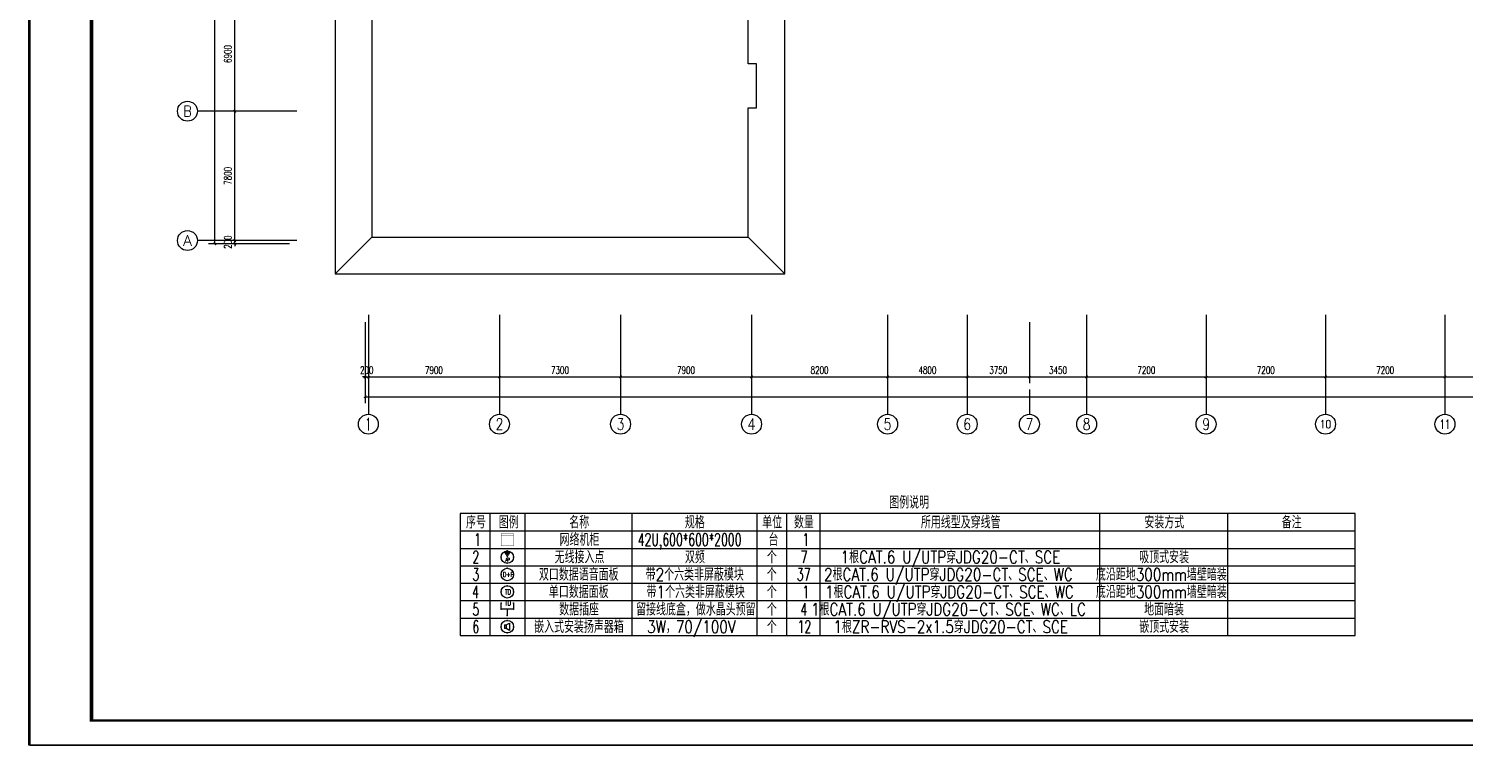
# Model space of a CAD drawing. Extents: x 1398449 to 2142961, y 256969 to 1032940.
# Drawn here: x 1498714 to 1585257, y 256969 to 300194 of the extents above; entities that cross this region are included whole.
import ezdxf
from ezdxf.enums import TextEntityAlignment as Align

# ---------------------------------------------------------------- set-up
doc = ezdxf.new("R2010")
doc.units = 0
doc.header["$LTSCALE"] = 1500
doc.header["$PDSIZE"] = 50
for name, color, linetype in [('1-建筑底图', 8, 'Continuous'), ('AXIS_TEXT', 7, 'Continuous'), ('BTTK', 7, 'Continuous'), ('PUB_TITLE', 4, 'Continuous'), ('TEL_TAB', 7, 'Continuous'), ('党校-主楼（一期）参照$0$PUB_TITLE', 7, 'Continuous')]:
    doc.layers.add(name, color=color, linetype=linetype)
doc.layers.add('yichutu', color=7, linetype='Continuous', true_color=0xffffff, plot=False)
doc.styles.add('_TCH_AXIS', font='COMPLEX', dxfattribs={"bigfont": 'GBCBIG'})
doc.styles.add('_TCH_DIM_T3', font='SIMPLEX', dxfattribs={"width": 0.705882, "bigfont": 'GBCBIG'})
doc.styles.add('_TEL_DIM', font='SIMPLEX', dxfattribs={"width": 0.8, "height": 3.5, "bigfont": 'HZTXT'})
doc.styles.add('COMPLEX', font='COMPLEX')
doc.styles.add('HZ(TK)', font='geniso.shx', dxfattribs={"width": 0.9, "bigfont": 'hztxt.shx'})
doc.styles.get("Standard").update_dxf_attribs({"font": 'gbeitc.shx', "bigfont": 'gbcbig.shx'})
doc.linetypes.add('JIEDI', pattern='A,1.25,-0.25,0.25,-0.25,0.625,["/",Standard,S=0.6,R=0,X=0,Y=-0.3],0.625,-0.25,0.25,-0.25', length=4)
doc.dimstyles.new('_TCH_ARCH&&150', dxfattribs={"dimtxt": 446.25, "dimasz": 150, "dimexe": 375, "dimexo": 450, "dimgap": 189.375, "dimtad": 1, "dimdec": 0, "dimzin": 0, "dimdsep": 46, "dimtxsty": '_TCH_DIM_T3', "dimblk": 'ARCHTICK', "dimcen": 0.09, "dimclrt": 7, "dimazin": 2, "dimtfac": 1, "dimtdec": 0, "dimtix": 1, "dimtmove": 2, "dimatfit": 3, "dimfxl": 1, "dimtolj": 1, "dimtzin": 0, "dimarcsym": 0})

# ---------------------------------------------------------------- blocks, each defined once
blk = doc.blocks.new('_AXISO')
blk.add_circle((0, 0), 0.5)
at = {"layer": 'AXIS_TEXT', "style": 'COMPLEX', "width": 1.041667}
blk.add_attdef('A', text='', height=0.56, dxfattribs=at).set_placement((-0.25, -0.28), (0.25, -0.28), align=Align.FIT)
blk = doc.blocks.new('_ArchTick')
at = {"color": 0, "linetype": 'ByBlock', "const_width": 0.4}
blk.add_lwpolyline([(-0.5, -0.5), (0.5, 0.5)], dxfattribs=at)
blk = doc.blocks.new('*D491')
at = {"layer": '1-建筑底图', "color": 0, "lineweight": -2, "transparency": 16777216}
for p, q in [((-100, -4828), (-100, -8503)), ((100, -4828), (100, -8503)), ((-100, -8128), (-250, -8128)), ((-100, -8128), (100, -8128)), ((100, -8128), (250, -8128))]:
    blk.add_line(p, q, dxfattribs=at)
at = {"layer": 'Defpoints', "color": 0}
for p in [(-100, -4378), (100, -4378), (100, -8128)]:
    blk.add_point(p, dxfattribs=at)
at = {"layer": '1-建筑底图', "color": 0, "lineweight": -2, "transparency": 16777216, "xscale": 150, "yscale": 150, "zscale": 150}
blk.add_blockref('_ArchTick', (-100, -8128), dxfattribs=at)
at = {"layer": '1-建筑底图', "color": 0, "lineweight": -2, "transparency": 16777216, "xscale": 150, "yscale": 150, "zscale": 150, "rotation": 180}
blk.add_blockref('_ArchTick', (100, -8128), dxfattribs=at)
at = {"layer": '1-建筑底图', "color": 7, "transparency": 16777216, "insert": (0, -7716), "char_height": 446.2, "attachment_point": 5, "style": '_TCH_DIM_T3'}
blk.add_mtext('\\A1;200', dxfattribs=at)
blk = doc.blocks.new('*D492')
at = {"layer": '1-建筑底图', "color": 0, "lineweight": -2, "transparency": 16777216}
for p, q in [((100, -4828), (100, -8503)), ((8000, -4828), (8000, -8503)), ((100, -8128), (8000, -8128))]:
    blk.add_line(p, q, dxfattribs=at)
at = {"layer": 'Defpoints', "color": 0}
for p in [(100, -4378), (8000, -4378), (8000, -8128)]:
    blk.add_point(p, dxfattribs=at)
at = {"layer": '1-建筑底图', "color": 0, "lineweight": -2, "transparency": 16777216, "xscale": 150, "yscale": 150, "zscale": 150, "rotation": 180}
blk.add_blockref('_ArchTick', (100, -8128), dxfattribs=at)
at = {"layer": '1-建筑底图', "color": 0, "lineweight": -2, "transparency": 16777216, "xscale": 150, "yscale": 150, "zscale": 150}
blk.add_blockref('_ArchTick', (8000, -8128), dxfattribs=at)
at = {"layer": '1-建筑底图', "color": 7, "transparency": 16777216, "insert": (4050, -7716), "char_height": 446.2, "attachment_point": 5, "style": '_TCH_DIM_T3'}
blk.add_mtext('\\A1;7900', dxfattribs=at)
blk = doc.blocks.new('*D493')
at = {"layer": '1-建筑底图', "color": 0, "lineweight": -2, "transparency": 16777216}
for p, q in [((8000, -4828), (8000, -8503)), ((15300, -4828), (15300, -8503)), ((8000, -8128), (15300, -8128))]:
    blk.add_line(p, q, dxfattribs=at)
at = {"layer": 'Defpoints', "color": 0}
for p in [(8000, -4378), (15300, -4378), (15300, -8128)]:
    blk.add_point(p, dxfattribs=at)
at = {"layer": '1-建筑底图', "color": 0, "lineweight": -2, "transparency": 16777216, "xscale": 150, "yscale": 150, "zscale": 150, "rotation": 180}
blk.add_blockref('_ArchTick', (8000, -8128), dxfattribs=at)
at = {"layer": '1-建筑底图', "color": 0, "lineweight": -2, "transparency": 16777216, "xscale": 150, "yscale": 150, "zscale": 150}
blk.add_blockref('_ArchTick', (15300, -8128), dxfattribs=at)
at = {"layer": '1-建筑底图', "color": 7, "transparency": 16777216, "insert": (11650, -7716), "char_height": 446.2, "attachment_point": 5, "style": '_TCH_DIM_T3'}
blk.add_mtext('\\A1;7300', dxfattribs=at)
blk = doc.blocks.new('*D494')
at = {"layer": '1-建筑底图', "color": 0, "lineweight": -2, "transparency": 16777216}
for p, q in [((15300, -4828), (15300, -8503)), ((23200, -4828), (23200, -8503)), ((15300, -8128), (23200, -8128))]:
    blk.add_line(p, q, dxfattribs=at)
at = {"layer": 'Defpoints', "color": 0}
for p in [(15300, -4378), (23200, -4378), (23200, -8128)]:
    blk.add_point(p, dxfattribs=at)
at = {"layer": '1-建筑底图', "color": 0, "lineweight": -2, "transparency": 16777216, "xscale": 150, "yscale": 150, "zscale": 150, "rotation": 180}
blk.add_blockref('_ArchTick', (15300, -8128), dxfattribs=at)
at = {"layer": '1-建筑底图', "color": 0, "lineweight": -2, "transparency": 16777216, "xscale": 150, "yscale": 150, "zscale": 150}
blk.add_blockref('_ArchTick', (23200, -8128), dxfattribs=at)
at = {"layer": '1-建筑底图', "color": 7, "transparency": 16777216, "insert": (19250, -7716), "char_height": 446.2, "attachment_point": 5, "style": '_TCH_DIM_T3'}
blk.add_mtext('\\A1;7900', dxfattribs=at)
blk = doc.blocks.new('*D495')
at = {"layer": '1-建筑底图', "color": 0, "lineweight": -2, "transparency": 16777216}
for p, q in [((23200, -4828), (23200, -8503)), ((31400, -4828), (31400, -8503)), ((23200, -8128), (31400, -8128))]:
    blk.add_line(p, q, dxfattribs=at)
at = {"layer": 'Defpoints', "color": 0}
for p in [(23200, -4378), (31400, -4378), (31400, -8128)]:
    blk.add_point(p, dxfattribs=at)
at = {"layer": '1-建筑底图', "color": 0, "lineweight": -2, "transparency": 16777216, "xscale": 150, "yscale": 150, "zscale": 150, "rotation": 180}
blk.add_blockref('_ArchTick', (23200, -8128), dxfattribs=at)
at = {"layer": '1-建筑底图', "color": 0, "lineweight": -2, "transparency": 16777216, "xscale": 150, "yscale": 150, "zscale": 150}
blk.add_blockref('_ArchTick', (31400, -8128), dxfattribs=at)
at = {"layer": '1-建筑底图', "color": 7, "transparency": 16777216, "insert": (27300, -7716), "char_height": 446.2, "attachment_point": 5, "style": '_TCH_DIM_T3'}
blk.add_mtext('\\A1;8200', dxfattribs=at)
blk = doc.blocks.new('*D496')
at = {"layer": '1-建筑底图', "color": 0, "lineweight": -2, "transparency": 16777216}
for p, q in [((31400, -4828), (31400, -8503)), ((36200, -4828), (36200, -8503)), ((31400, -8128), (36200, -8128))]:
    blk.add_line(p, q, dxfattribs=at)
at = {"layer": 'Defpoints', "color": 0}
for p in [(31400, -4378), (36200, -4378), (36200, -8128)]:
    blk.add_point(p, dxfattribs=at)
at = {"layer": '1-建筑底图', "color": 0, "lineweight": -2, "transparency": 16777216, "xscale": 150, "yscale": 150, "zscale": 150, "rotation": 180}
blk.add_blockref('_ArchTick', (31400, -8128), dxfattribs=at)
at = {"layer": '1-建筑底图', "color": 0, "lineweight": -2, "transparency": 16777216, "xscale": 150, "yscale": 150, "zscale": 150}
blk.add_blockref('_ArchTick', (36200, -8128), dxfattribs=at)
at = {"layer": '1-建筑底图', "color": 7, "transparency": 16777216, "insert": (33800, -7716), "char_height": 446.2, "attachment_point": 5, "style": '_TCH_DIM_T3'}
blk.add_mtext('\\A1;4800', dxfattribs=at)
blk = doc.blocks.new('*D497')
at = {"layer": '1-建筑底图', "color": 0, "lineweight": -2, "transparency": 16777216}
for p, q in [((36200, -4828), (36200, -8503)), ((39950, -4828), (39950, -8503)), ((36200, -8128), (39950, -8128))]:
    blk.add_line(p, q, dxfattribs=at)
at = {"layer": 'Defpoints', "color": 0}
for p in [(36200, -4378), (39950, -4378), (39950, -8128)]:
    blk.add_point(p, dxfattribs=at)
at = {"layer": '1-建筑底图', "color": 0, "lineweight": -2, "transparency": 16777216, "xscale": 150, "yscale": 150, "zscale": 150, "rotation": 180}
blk.add_blockref('_ArchTick', (36200, -8128), dxfattribs=at)
at = {"layer": '1-建筑底图', "color": 0, "lineweight": -2, "transparency": 16777216, "xscale": 150, "yscale": 150, "zscale": 150}
blk.add_blockref('_ArchTick', (39950, -8128), dxfattribs=at)
at = {"layer": '1-建筑底图', "color": 7, "transparency": 16777216, "insert": (38075, -7716), "char_height": 446.2, "attachment_point": 5, "style": '_TCH_DIM_T3'}
blk.add_mtext('\\A1;3750', dxfattribs=at)
blk = doc.blocks.new('*D498')
at = {"layer": '1-建筑底图', "color": 0, "lineweight": -2, "transparency": 16777216}
for p, q in [((39950, -4828), (39950, -8503)), ((43400, -4828), (43400, -8503)), ((39950, -8128), (43400, -8128))]:
    blk.add_line(p, q, dxfattribs=at)
at = {"layer": 'Defpoints', "color": 0}
for p in [(39950, -4378), (43400, -4378), (43400, -8128)]:
    blk.add_point(p, dxfattribs=at)
at = {"layer": '1-建筑底图', "color": 0, "lineweight": -2, "transparency": 16777216, "xscale": 150, "yscale": 150, "zscale": 150, "rotation": 180}
blk.add_blockref('_ArchTick', (39950, -8128), dxfattribs=at)
at = {"layer": '1-建筑底图', "color": 0, "lineweight": -2, "transparency": 16777216, "xscale": 150, "yscale": 150, "zscale": 150}
blk.add_blockref('_ArchTick', (43400, -8128), dxfattribs=at)
at = {"layer": '1-建筑底图', "color": 7, "transparency": 16777216, "insert": (41675, -7716), "char_height": 446.2, "attachment_point": 5, "style": '_TCH_DIM_T3'}
blk.add_mtext('\\A1;3450', dxfattribs=at)
blk = doc.blocks.new('*D499')
at = {"layer": '1-建筑底图', "color": 0, "lineweight": -2, "transparency": 16777216}
for p, q in [((43400, -4828), (43400, -8503)), ((50600, -4828), (50600, -8503)), ((43400, -8128), (50600, -8128))]:
    blk.add_line(p, q, dxfattribs=at)
at = {"layer": 'Defpoints', "color": 0}
for p in [(43400, -4378), (50600, -4378), (50600, -8128)]:
    blk.add_point(p, dxfattribs=at)
at = {"layer": '1-建筑底图', "color": 0, "lineweight": -2, "transparency": 16777216, "xscale": 150, "yscale": 150, "zscale": 150, "rotation": 180}
blk.add_blockref('_ArchTick', (43400, -8128), dxfattribs=at)
at = {"layer": '1-建筑底图', "color": 0, "lineweight": -2, "transparency": 16777216, "xscale": 150, "yscale": 150, "zscale": 150}
blk.add_blockref('_ArchTick', (50600, -8128), dxfattribs=at)
at = {"layer": '1-建筑底图', "color": 7, "transparency": 16777216, "insert": (47000, -7716), "char_height": 446.2, "attachment_point": 5, "style": '_TCH_DIM_T3'}
blk.add_mtext('\\A1;7200', dxfattribs=at)
blk = doc.blocks.new('*D500')
at = {"layer": '1-建筑底图', "color": 0, "lineweight": -2, "transparency": 16777216}
for p, q in [((50600, -4828), (50600, -8503)), ((57800, -4828), (57800, -8503)), ((50600, -8128), (57800, -8128))]:
    blk.add_line(p, q, dxfattribs=at)
at = {"layer": 'Defpoints', "color": 0}
for p in [(50600, -4378), (57800, -4378), (57800, -8128)]:
    blk.add_point(p, dxfattribs=at)
at = {"layer": '1-建筑底图', "color": 0, "lineweight": -2, "transparency": 16777216, "xscale": 150, "yscale": 150, "zscale": 150, "rotation": 180}
blk.add_blockref('_ArchTick', (50600, -8128), dxfattribs=at)
at = {"layer": '1-建筑底图', "color": 0, "lineweight": -2, "transparency": 16777216, "xscale": 150, "yscale": 150, "zscale": 150}
blk.add_blockref('_ArchTick', (57800, -8128), dxfattribs=at)
at = {"layer": '1-建筑底图', "color": 7, "transparency": 16777216, "insert": (54200, -7716), "char_height": 446.2, "attachment_point": 5, "style": '_TCH_DIM_T3'}
blk.add_mtext('\\A1;7200', dxfattribs=at)
blk = doc.blocks.new('*D501')
at = {"layer": '1-建筑底图', "color": 0, "lineweight": -2, "transparency": 16777216}
for p, q in [((57800, -4828), (57800, -8503)), ((65000, -4828), (65000, -8503)), ((57800, -8128), (65000, -8128))]:
    blk.add_line(p, q, dxfattribs=at)
at = {"layer": 'Defpoints', "color": 0}
for p in [(57800, -4378), (65000, -4378), (65000, -8128)]:
    blk.add_point(p, dxfattribs=at)
at = {"layer": '1-建筑底图', "color": 0, "lineweight": -2, "transparency": 16777216, "xscale": 150, "yscale": 150, "zscale": 150, "rotation": 180}
blk.add_blockref('_ArchTick', (57800, -8128), dxfattribs=at)
at = {"layer": '1-建筑底图', "color": 0, "lineweight": -2, "transparency": 16777216, "xscale": 150, "yscale": 150, "zscale": 150}
blk.add_blockref('_ArchTick', (65000, -8128), dxfattribs=at)
at = {"layer": '1-建筑底图', "color": 7, "transparency": 16777216, "insert": (61400, -7716), "char_height": 446.2, "attachment_point": 5, "style": '_TCH_DIM_T3'}
blk.add_mtext('\\A1;7200', dxfattribs=at)
blk = doc.blocks.new('*D502')
at = {"layer": '1-建筑底图', "color": 0, "lineweight": -2, "transparency": 16777216}
for p, q in [((65000, -4828), (65000, -8503)), ((74000, -4828), (74000, -8503)), ((65000, -8128), (74000, -8128))]:
    blk.add_line(p, q, dxfattribs=at)
at = {"layer": 'Defpoints', "color": 0}
for p in [(65000, -4378), (74000, -4378), (74000, -8128)]:
    blk.add_point(p, dxfattribs=at)
at = {"layer": '1-建筑底图', "color": 0, "lineweight": -2, "transparency": 16777216, "xscale": 150, "yscale": 150, "zscale": 150, "rotation": 180}
blk.add_blockref('_ArchTick', (65000, -8128), dxfattribs=at)
at = {"layer": '1-建筑底图', "color": 0, "lineweight": -2, "transparency": 16777216, "xscale": 150, "yscale": 150, "zscale": 150}
blk.add_blockref('_ArchTick', (74000, -8128), dxfattribs=at)
at = {"layer": '1-建筑底图', "color": 7, "transparency": 16777216, "insert": (69500, -7716), "char_height": 446.2, "attachment_point": 5, "style": '_TCH_DIM_T3'}
blk.add_mtext('\\A1;9000', dxfattribs=at)
blk = doc.blocks.new('*D514')
at = {"layer": '1-建筑底图', "color": 0, "lineweight": -2, "transparency": 16777216}
for p, q in [((-100, -4828), (-100, -9703)), ((139100, -4828), (139100, -9703)), ((-100, -9328), (139100, -9328))]:
    blk.add_line(p, q, dxfattribs=at)
at = {"layer": 'Defpoints', "color": 0}
for p in [(-100, -4378), (139100, -4378), (139100, -9328)]:
    blk.add_point(p, dxfattribs=at)
at = {"layer": '1-建筑底图', "color": 0, "lineweight": -2, "transparency": 16777216, "xscale": 150, "yscale": 150, "zscale": 150, "rotation": 180}
blk.add_blockref('_ArchTick', (-100, -9328), dxfattribs=at)
at = {"layer": '1-建筑底图', "color": 0, "lineweight": -2, "transparency": 16777216, "xscale": 150, "yscale": 150, "zscale": 150}
blk.add_blockref('_ArchTick', (139100, -9328), dxfattribs=at)
at = {"layer": '1-建筑底图', "color": 7, "transparency": 16777216, "insert": (69500, -8916), "char_height": 446.2, "attachment_point": 5, "style": '_TCH_DIM_T3'}
blk.add_mtext('\\A1;139200', dxfattribs=at)
blk = doc.blocks.new('*D483')
at = {"layer": '1-建筑底图', "color": 0, "lineweight": -2, "transparency": 16777216}
for p, q in [((-4657, 100), (-8332, 100)), ((-7957, 100), (-7957, 250)), ((-7957, -100), (-7957, 100)), ((-4657, -100), (-8332, -100)), ((-7957, -100), (-7957, -250))]:
    blk.add_line(p, q, dxfattribs=at)
at = {"layer": 'Defpoints', "color": 0}
for p in [(-7957, 100), (-4207, 100), (-4207, -100)]:
    blk.add_point(p, dxfattribs=at)
at = {"layer": '1-建筑底图', "color": 0, "lineweight": -2, "transparency": 16777216, "xscale": 150, "yscale": 150, "zscale": 150}
for p, rotation in [((-7957, 100), 270), ((-7957, -100), 90)]:
    blk.add_blockref('_ArchTick', p, dxfattribs=dict(at, rotation=rotation))
at = {"layer": '1-建筑底图', "color": 7, "transparency": 16777216, "insert": (-8370, 0), "char_height": 446.2, "attachment_point": 5, "rotation": 90, "style": '_TCH_DIM_T3'}
blk.add_mtext('\\A1;200', dxfattribs=at)
blk = doc.blocks.new('*D484')
at = {"layer": '1-建筑底图', "color": 0, "lineweight": -2, "transparency": 16777216}
for p, q in [((-4657, 7900), (-8332, 7900)), ((-7957, 100), (-7957, 7900)), ((-4657, 100), (-8332, 100))]:
    blk.add_line(p, q, dxfattribs=at)
at = {"layer": 'Defpoints', "color": 0}
for p in [(-7957, 7900), (-4207, 7900), (-4207, 100)]:
    blk.add_point(p, dxfattribs=at)
at = {"layer": '1-建筑底图', "color": 0, "lineweight": -2, "transparency": 16777216, "xscale": 150, "yscale": 150, "zscale": 150}
for p, rotation in [((-7957, 7900), 90), ((-7957, 100), 270)]:
    blk.add_blockref('_ArchTick', p, dxfattribs=dict(at, rotation=rotation))
at = {"layer": '1-建筑底图', "color": 7, "transparency": 16777216, "insert": (-8370, 4000), "char_height": 446.2, "attachment_point": 5, "rotation": 90, "style": '_TCH_DIM_T3'}
blk.add_mtext('\\A1;7800', dxfattribs=at)
blk = doc.blocks.new('*D485')
at = {"layer": '1-建筑底图', "color": 0, "lineweight": -2, "transparency": 16777216}
for p, q in [((-4657, 14800), (-8332, 14800)), ((-7957, 7900), (-7957, 14800)), ((-4657, 7900), (-8332, 7900))]:
    blk.add_line(p, q, dxfattribs=at)
at = {"layer": 'Defpoints', "color": 0}
for p in [(-7957, 14800), (-4207, 14800), (-4207, 7900)]:
    blk.add_point(p, dxfattribs=at)
at = {"layer": '1-建筑底图', "color": 0, "lineweight": -2, "transparency": 16777216, "xscale": 150, "yscale": 150, "zscale": 150}
for p, rotation in [((-7957, 14800), 90), ((-7957, 7900), 270)]:
    blk.add_blockref('_ArchTick', p, dxfattribs=dict(at, rotation=rotation))
at = {"layer": '1-建筑底图', "color": 7, "transparency": 16777216, "insert": (-8370, 11350), "char_height": 446.2, "attachment_point": 5, "rotation": 90, "style": '_TCH_DIM_T3'}
blk.add_mtext('\\A1;6900', dxfattribs=at)
blk = doc.blocks.new('*D490')
at = {"layer": '1-建筑底图', "color": 0, "lineweight": -2, "transparency": 16777216}
for p, q in [((-4657, 36600), (-9532, 36600)), ((-9157, -100), (-9157, 36600)), ((-4657, -100), (-9532, -100))]:
    blk.add_line(p, q, dxfattribs=at)
at = {"layer": 'Defpoints', "color": 0}
for p in [(-9157, 36600), (-4207, 36600), (-4207, -100)]:
    blk.add_point(p, dxfattribs=at)
at = {"layer": '1-建筑底图', "color": 0, "lineweight": -2, "transparency": 16777216, "xscale": 150, "yscale": 150, "zscale": 150}
for p, rotation in [((-9157, 36600), 90), ((-9157, -100), 270)]:
    blk.add_blockref('_ArchTick', p, dxfattribs=dict(at, rotation=rotation))
at = {"layer": '1-建筑底图', "color": 7, "transparency": 16777216, "insert": (-9570, 18250), "char_height": 446.2, "attachment_point": 5, "rotation": 90, "style": '_TCH_DIM_T3'}
blk.add_mtext('\\A1;36700', dxfattribs=at)
blk = doc.blocks.new('vhtemplate_2020年新竖式图框_A1_1_2', base_point=(-420.5, 0))
at = {"layer": 'PUB_TITLE', "color": 7}
blk.add_lwpolyline([(-420.5, 594), (841, 594), (841, 0), (-420.5, 0)], close=True, dxfattribs=at)
at = {"layer": 'PUB_TITLE', "const_width": 1}
blk.add_lwpolyline([(-395.5, 10), (831, 10), (831, 584), (-395.5, 584)], close=True, dxfattribs=at)
at = {"layer": 'BTTK', "color": 4, "style": 'HZ(TK)', "width": 0.9}
for tag, p in [('合作单位', (796, 511.5)), ('建设单位', (796, 209.5)), ('工程名称', (796, 176.5)), ('子项名称', (806, 160)), ('图纸名称', (796, 141))]:
    blk.add_attdef(tag, text='', height=3.5, dxfattribs=at).set_placement(p, align=Align.MIDDLE_CENTER)
for tag, p in [('注册证书号', (808.5, 309.01)), ('注册印章号', (808.5, 301.01)), ('设计号', (806, 193)), ('图别', (789.75, 34)), ('图号', (822.25, 34)), ('版本号', (789.75, 26)), ('日期', (822.25, 26))]:
    blk.add_attdef(tag, text='', height=3.5, dxfattribs=at).set_placement(p, align=Align.MIDDLE)
blk = doc.blocks.new('yct-1261-594-189225-89100-150-1004.0')
at = {"layer": 'yichutu', "color": 7, "true_color": 0xffffff}
blk.add_lwpolyline([(0, 0), (0, 89100), (189225, 89100), (189225, 0)], close=True, dxfattribs=at)
blk = doc.blocks.new('$equip_U$00000092(win7-PC-hzk)')
at = {"const_width": 0.04}
blk.add_lwpolyline([(-0.6, 1.2), (0.6, 1.2), (0.6, 0), (-0.6, 0)], close=True, dxfattribs=at)
blk.add_lwpolyline([(-0.6, 1.03), (0.6, 1.03)], dxfattribs=at)
at = {"color": 7, "style": '_TEL_DIM', "flags": 1}
for tag in ['A', 'REMARK']:
    blk.add_attdef(tag, text='', height=0.00002, dxfattribs=at).set_placement((0, 0), align=Align.MIDDLE_CENTER)
at = {"color": 7, "style": '_TEL_DIM'}
blk.add_attdef('$TEXT$', text='', height=0.00002, dxfattribs=at).set_placement((0, 0), align=Align.MIDDLE_CENTER)
blk = doc.blocks.new('$equip_U$00000091(win7-PC-hzk)')
for radius in [0.714, 0.0272]:
    blk.add_circle((0, 0), radius)
for radius in [0.571, 0.428, 0.285, 0.143]:
    blk.add_arc((0, 0), radius, 53.7049, 126.2951)
for p in [(-0.71, 0), (0, 0.71), (0.71, 0), (0, -0.71)]:
    blk.add_point(p)
at = {"color": 7, "style": '_TEL_DIM', "flags": 1}
for tag in ['A', 'REMARK']:
    blk.add_attdef(tag, text='', height=0.00002, dxfattribs=at).set_placement((0, 0), align=Align.MIDDLE_CENTER)
at = {"color": 7, "style": '_TEL_DIM', "width": 0.7}
blk.add_attdef('$TEXT$', text='', height=0.4, dxfattribs=at).set_placement((0, -0.31), align=Align.MIDDLE_CENTER)
blk = doc.blocks.new('$equip_U$00000077(win7-PC-hzk)')
blk.add_circle((0, 0.5), 0.5)
for p in [(-0.5, 0.5), (0, 1), (0.5, 0.5)]:
    blk.add_point(p)
at = {"color": 7, "style": '_TEL_DIM', "width": 0.7}
blk.add_attdef('$TEXT$', text='', height=0.4, dxfattribs=at).set_placement((0, 0.5), align=Align.MIDDLE_CENTER)
at = {"color": 7, "style": '_TEL_DIM', "flags": 1}
for tag in ['A', 'REMARK']:
    blk.add_attdef(tag, text='', height=0.00002, dxfattribs=at).set_placement((0, 0), align=Align.MIDDLE_CENTER)
blk = doc.blocks.new('$equip_U$00000076(win7-PC-hzk)')
blk.add_circle((0, 0.5), 0.5)
for p in [(-0.5, 0.5), (0, 1), (0.5, 0.5)]:
    blk.add_point(p)
at = {"color": 7, "style": '_TEL_DIM'}
blk.add_attdef('$TEXT$', text='', height=0.4, dxfattribs=at).set_placement((0, 0.5), align=Align.MIDDLE_CENTER)
at = {"color": 7, "style": '_TEL_DIM', "flags": 1}
for tag in ['A', 'REMARK']:
    blk.add_attdef(tag, text='', height=0.00002, dxfattribs=at).set_placement((0, 0), align=Align.MIDDLE_CENTER)
blk = doc.blocks.new('$equip$00002670')
for p, q in [((-0.5, 0.5), (-0.5, 1)), ((0.5, 0.5), (-0.5, 0.5)), ((0, 0.5), (0, 0)), ((0.5, 1), (0.5, 0.5))]:
    blk.add_line(p, q)
for p in [(-0.5, 1), (-0.5, 0.5), (0, 0), (0.5, 1), (0.5, 0.5)]:
    blk.add_point(p)
at = {"color": 7, "style": '_TEL_DIM'}
blk.add_attdef('$TEXT$', text='', height=0.4, dxfattribs=at).set_placement((0, 1), align=Align.MIDDLE_CENTER)
at = {"color": 7, "style": '_TEL_DIM', "flags": 1}
blk.add_attdef('A', text='', height=0.000025, dxfattribs=at).set_placement((0, 0), align=Align.MIDDLE_CENTER)
blk = doc.blocks.new('$equip$00002341')
for p, q in [((-0.24, 0.14), (-0.24, -0.14)), ((-0.24, 0.14), (-0.1, 0.14)), ((-0.1, 0.14), (0.17, 0.28)), ((-0.1, 0.14), (-0.1, -0.14)), ((0.17, 0.28), (0.17, -0.3)), ((-0.1, -0.14), (-0.24, -0.14)), ((0.17, -0.3), (-0.1, -0.14))]:
    blk.add_line(p, q)
at = {"const_width": 0.05}
blk.add_lwpolyline([(-0.5, 0, -1), (0.5, 0, -1), (-0.5, 0, -1.463176)], format="xyb", dxfattribs=at)
blk.add_circle((0, 0), 0.5)
for p in [(-0.5, 0), (0, 0.5), (0.5, 0), (0, -0.5)]:
    blk.add_point(p)
at = {"color": 7, "style": '_TEL_DIM', "flags": 1}
blk.add_attdef('A', text='', height=0.00002, dxfattribs=at).set_placement((0, 0), align=Align.MIDDLE_CENTER)
blk = doc.blocks.new('1-五层建筑底图')
at = {"layer": '1-建筑底图'}
for p, q in [((-4207.1, 7900), (-10207.1, 7900)), ((-4207.1, 100), (-10207.1, 100)), ((100, -4378.1), (100, -10378.1)), ((8000, -4378.1), (8000, -10378.1)), ((15300, -4378.1), (15300, -10378.1)), ((23200, -4378.1), (23200, -10378.1)), ((31400, -4378.1), (31400, -10378.1)), ((36200, -4378.1), (36200, -10378.1)), ((43400, -4378.1), (43400, -10378.1)), ((50600, -4378.1), (50600, -10378.1)), ((57800, -4378.1), (57800, -10378.1)), ((65000, -4378.1), (65000, -10378.1)), ((39950, -8878.1), (39950, -10378.1))]:
    blk.add_line(p, q, dxfattribs=at)
at = {"layer": '1-建筑底图', "color": 251}
for p, q in [((-1900, -1900), (300, 300)), ((25200, -1900), (23000, 300))]:
    blk.add_line(p, q, dxfattribs=at)
for points in [[(25200, 31500), (25200, 38400), (-1900, 38400), (-1900, -1900), (25200, -1900), (25200, 28100)], [(300, 28000), (300, 300), (23000, 300), (23000, 8100), (23500, 8100), (23500, 10750), (23000, 10750), (23000, 25753.2), (23500, 25753.2), (23500, 28500), (31200, 28500), (31200, 28500)]]:
    blk.add_lwpolyline(points, dxfattribs=at)
at = {"layer": '1-建筑底图'}
ref = blk.add_blockref('_AXISO', (-10807.1, 7900), dxfattribs=dict(at, xscale=1200, yscale=1200, zscale=1200))
ref.add_attrib('A', 'B', dxfattribs={"layer": 'AXIS_TEXT', "height": 652.9, "style": '_TCH_AXIS'}).set_placement((-11071.3, 7573.6), (-10542.8, 7573.6), align=Align.FIT)
ref = blk.add_blockref('_AXISO', (-10807.1, 100), dxfattribs=dict(at, xscale=1200, yscale=1200, zscale=1200))
ref.add_attrib('A', 'A', dxfattribs={"layer": 'AXIS_TEXT', "height": 637.8, "style": '_TCH_AXIS'}).set_placement((-11080.4, -218.9), (-10533.7, -218.9), align=Align.FIT)
ref = blk.add_blockref('_AXISO', (100, -10978.1), dxfattribs=dict(at, xscale=1200, yscale=1200, zscale=1200))
ref.add_attrib('A', '1', dxfattribs={"layer": 'AXIS_TEXT', "height": 772.1, "style": '_TCH_AXIS'}).set_placement((-65.5, -11364.2), (265.4, -11364.2), align=Align.FIT)
ref = blk.add_blockref('_AXISO', (8000, -10978.1), dxfattribs=dict(at, xscale=1200, yscale=1200, zscale=1200))
ref.add_attrib('A', '2', dxfattribs={"layer": 'AXIS_TEXT', "height": 698.9, "style": '_TCH_AXIS'}).set_placement((7767, -11327.6), (8233, -11327.6), align=Align.FIT)
ref = blk.add_blockref('_AXISO', (15300, -10978.1), dxfattribs=dict(at, xscale=1200, yscale=1200, zscale=1200))
ref.add_attrib('A', '3', dxfattribs={"layer": 'AXIS_TEXT', "height": 698.9, "style": '_TCH_AXIS'}).set_placement((15067, -11327.6), (15533, -11327.6), align=Align.FIT)
ref = blk.add_blockref('_AXISO', (23200, -10978.1), dxfattribs=dict(at, xscale=1200, yscale=1200, zscale=1200))
ref.add_attrib('A', '4', dxfattribs={"layer": 'AXIS_TEXT', "height": 668.2, "style": '_TCH_AXIS'}).set_placement((22945.5, -11312.2), (23454.5, -11312.2), align=Align.FIT)
ref = blk.add_blockref('_AXISO', (31400, -10978.1), dxfattribs=dict(at, xscale=1200, yscale=1200, zscale=1200))
ref.add_attrib('A', '5', dxfattribs={"layer": 'AXIS_TEXT', "height": 698.9, "style": '_TCH_AXIS'}).set_placement((31167, -11327.6), (31633, -11327.6), align=Align.FIT)
ref = blk.add_blockref('_AXISO', (36200, -10978.1), dxfattribs=dict(at, xscale=1200, yscale=1200, zscale=1200))
ref.add_attrib('A', '6', dxfattribs={"layer": 'AXIS_TEXT', "height": 698.9, "style": '_TCH_AXIS'}).set_placement((35967, -11327.6), (36433, -11327.6), align=Align.FIT)
ref = blk.add_blockref('_AXISO', (39950, -10978.1), dxfattribs=dict(at, xscale=1200, yscale=1200, zscale=1200))
ref.add_attrib('A', '7', dxfattribs={"layer": 'AXIS_TEXT', "height": 698.9, "style": '_TCH_AXIS'}).set_placement((39717, -11327.6), (40183, -11327.6), align=Align.FIT)
ref = blk.add_blockref('_AXISO', (43400, -10978.1), dxfattribs=dict(at, xscale=1200, yscale=1200, zscale=1200))
ref.add_attrib('A', '8', dxfattribs={"layer": 'AXIS_TEXT', "height": 698.9, "style": '_TCH_AXIS'}).set_placement((43167, -11327.6), (43633, -11327.6), align=Align.FIT)
ref = blk.add_blockref('_AXISO', (50600, -10978.1), dxfattribs=dict(at, xscale=1200, yscale=1200, zscale=1200))
ref.add_attrib('A', '9', dxfattribs={"layer": 'AXIS_TEXT', "height": 698.9, "style": '_TCH_AXIS'}).set_placement((50367, -11327.6), (50833, -11327.6), align=Align.FIT)
ref = blk.add_blockref('_AXISO', (57800, -10978.1), dxfattribs=dict(at, xscale=1200, yscale=1200, zscale=1200))
ref.add_attrib('A', '10', dxfattribs={"layer": 'AXIS_TEXT', "height": 492.67, "style": '_TCH_AXIS'}).set_placement((57459.8, -11224.5), (58140.2, -11224.5), align=Align.FIT)
ref = blk.add_blockref('_AXISO', (65000, -10978.1), dxfattribs=dict(at, xscale=1200, yscale=1200, zscale=1200))
ref.add_attrib('A', '11', dxfattribs={"layer": 'AXIS_TEXT', "height": 553.14, "style": '_TCH_AXIS'}).set_placement((64683.9, -11254.7), (65316.1, -11254.7), align=Align.FIT)
for p1, p2, distance, picture, middle in [((-4207.1, -100), (-4207.1, 36600), 4950, '*D490', (-9569.6, 18250)), ((-4207.1, 7900), (-4207.1, 14800), 3750, '*D485', (-8369.6, 11350)), ((-4207.1, 100), (-4207.1, 7900), 3750, '*D484', (-8369.6, 4000)), ((-4207.1, -100), (-4207.1, 100), 3750, '*D483', (-8369.6, 0)), ((-100, -4378.1), (100, -4378.1), -3750, '*D491', (0, -7715.6)), ((-100, -4378.1), (139100, -4378.1), -4950, '*D514', (69500, -8915.6)), ((100, -4378.1), (8000, -4378.1), -3750, '*D492', (4050, -7715.6)), ((8000, -4378.1), (15300, -4378.1), -3750, '*D493', (11650, -7715.6)), ((15300, -4378.1), (23200, -4378.1), -3750, '*D494', (19250, -7715.6)), ((23200, -4378.1), (31400, -4378.1), -3750, '*D495', (27300, -7715.6)), ((31400, -4378.1), (36200, -4378.1), -3750, '*D496', (33800, -7715.6)), ((36200, -4378.1), (39950, -4378.1), -3750, '*D497', (38075, -7715.6)), ((39950, -4378.1), (43400, -4378.1), -3750, '*D498', (41675, -7715.6)), ((43400, -4378.1), (50600, -4378.1), -3750, '*D499', (47000, -7715.6)), ((50600, -4378.1), (57800, -4378.1), -3750, '*D500', (54200, -7715.6)), ((57800, -4378.1), (65000, -4378.1), -3750, '*D501', (61400, -7715.6)), ((65000, -4378.1), (74000, -4378.1), -3750, '*D502', (69500, -7715.6))]:
    dim = blk.add_aligned_dim(p1=p1, p2=p2, distance=distance, dimstyle='_TCH_ARCH&&150', dxfattribs=at)
    dim.commit()
    dim.dimension.update_dxf_attribs({"geometry": picture, "text_midpoint": middle})

msp = doc.modelspace()

# ---------------------------------------------------------------- linework, layer by layer
at = {"layer": 'TEL_TAB'}
msp.add_lwpolyline([(1524717.2, 263596.9), (1578683.8, 263596.9), (1578683.8, 270946.9), (1524717.2, 270946.9)], close=True, dxfattribs=at)
for points in [[(1526517.2, 270946.9), (1526517.2, 263596.9)], [(1528617.2, 270946.9), (1528617.2, 263596.9)], [(1535067.2, 270946.9), (1535067.2, 263596.9)], [(1542604.4, 270946.9), (1542604.4, 263596.9)], [(1544404.4, 270946.9), (1544404.4, 263596.9)], [(1546411.6, 270946.9), (1546411.6, 263596.9)], [(1563270, 270946.9), (1563270, 263596.9)], [(1570976.9, 270946.9), (1570976.9, 263596.9)], [(1524717.2, 269896.9), (1578683.8, 269896.9)], [(1524717.2, 268846.9), (1578683.8, 268846.9)], [(1524717.2, 267796.9), (1578683.8, 267796.9)], [(1524717.2, 266746.9), (1578683.8, 266746.9)], [(1524717.2, 265696.9), (1578683.8, 265696.9)], [(1524717.2, 264646.9), (1578683.8, 264646.9)]]:
    msp.add_lwpolyline(points, dxfattribs=at)
at = {"layer": '党校-主楼（一期）参照$0$PUB_TITLE'}
msp.add_lwpolyline([(1498789.3, 256969), (1687939.3, 256969), (1687939.3, 346069), (1498789.3, 346069)], close=True, dxfattribs=at)
at = {"layer": '党校-主楼（一期）参照$0$PUB_TITLE', "const_width": 150}
msp.add_lwpolyline([(1502539.3, 258469), (1686439.3, 258469), (1686439.3, 344569), (1502539.3, 344569)], close=True, dxfattribs=at)

# ---------------------------------------------------------------- block references
at = {"xscale": 150, "yscale": 150, "zscale": 150}
msp.add_blockref('vhtemplate_2020年新竖式图框_A1_1_2', (1498714.3, 256969), dxfattribs=at)
at = {"layer": '1-建筑底图', "linetype": 'JIEDI'}
msp.add_blockref('1-五层建筑底图', (1519091, 287317.1), dxfattribs=at)
at = {"layer": 'TEL_TAB', "color": 0}
for name, p, xscale, yscale, zscale in [('$equip_U$00000092(win7-PC-hzk)', (1527567.2, 268996.9), 624.9999999029873, 624.9999999029873, 624.9999999029873), ('$equip_U$00000091(win7-PC-hzk)', (1527567.2, 268321.9, 0), 525.3609775496477, 525.3609775496477, 525.3609775496477), ('$equip_U$00000077(win7-PC-hzk)', (1527567.2, 266896.9, 0), 750.7499849711435, 750.7499849711435, 750.7499849711435), ('$equip_U$00000076(win7-PC-hzk)', (1527567.2, 265846.9, 0), 750.7499849711435, 750.7499849711435, 750.7499849711435), ('$equip$00002670', (1527567.2, 264797.3), 750, 750, 750), ('$equip$00002341', (1527567.2, 264121.9, 0), 749.9999849999784, 749.9999849999784, 749.9999849999784)]:
    msp.add_blockref(name, p, dxfattribs=dict(at, xscale=xscale, yscale=yscale, zscale=zscale))
at = {"layer": 'yichutu'}
msp.add_blockref('yct-1261-594-189225-89100-150-1004.0', (1498714.3, 256969), dxfattribs=at)

# ---------------------------------------------------------------- texts
at = {"color": 0, "style": '_TEL_DIM', "width": 0.64}
for s, height, p in [('REMARK', 0.0125, (1527567.2, 268996.9)), ('D+P', 300.3, (1527288.1, 267121.8, 0)), ('AP', 210.14, (1527452, 268053.8, 0)), ('TD', 300.3, (1527420.8, 266071.8, 0)), ('TD', 300, (1527421, 265396.6))]:
    msp.add_text(s, height=height, dxfattribs=at).set_placement(p)
at = {"layer": 'TEL_TAB', "style": '_TEL_DIM'}
for s, width, p in [('图例说明', 0.8, (1550587.9, 271246.9)), ('序号', 0.8, (1525076.3, 270046.9)), ('单位', 0.8, (1542930.3, 270046.9)), ('所用线型及穿线管', 0.8, (1552499.9, 270046.9)), ('安装方式', 0.8, (1565973.1, 270046.9)), ('图例', 0.8, (1527049.9, 270046.9)), ('名称', 0.8, (1531301.3, 270046.9)), ('规格', 0.8, (1538268.9, 270046.9)), ('数量', 0.8, (1544850.5, 270046.9)), ('备注', 0.8, (1574251.6, 270046.9)), ('1', 0.64, (1525560.1, 268996.9)), ('网络机柜', 0.8, (1530717.8, 268996.9)), ('42U,600*600*2000', 0.64, (1535430.1, 268996.9)), ('台', 0.8, (1543310.7, 268996.9)), ('1', 0.64, (1545350.8, 268996.9)), ('2', 0.64, (1525457.2, 267946.9)), ('无线接入点', 0.8, (1530420.2, 267946.9)), ('双频', 0.8, (1538278.3, 267946.9)), ('个', 0.8, (1543213.8, 267946.9)), ('7', 0.64, (1545248, 267946.9)), ('1根CAT.6 U/UTP穿JDG20-CT、SCE', 0.8, (1547661, 267946.9)), ('吸顶式安装', 0.8, (1565663.6, 267946.9)), ('3', 0.64, (1525457.2, 266896.9)), ('双口数据语音面板', 0.8, (1529472.9, 266896.9)), ('带2个六类非屏蔽模块', 0.8, (1535906.8, 266896.9)), ('个', 0.8, (1543213.8, 266896.9)), ('37', 0.64, (1545019.4, 266896.9)), ('2根CAT.6 U/UTP穿JDG20-CT、SCE、WC', 0.8, (1546661, 266896.9)), ('底沿距地300mm墙壁暗装', 0.8, (1563051.7, 266896.9)), ('4', 0.64, (1525445.8, 265846.9)), ('单口数据面板', 0.8, (1530075.3, 265846.9)), ('带1个六类非屏蔽模块', 0.8, (1535963.9, 265846.9)), ('个', 0.8, (1543213.8, 265846.9)), ('1', 0.64, (1545350.8, 265846.9)), ('1根CAT.6 U/UTP穿JDG20-CT、SCE、WC', 0.8, (1546718.2, 265846.9)), ('底沿距地300mm墙壁暗装', 0.8, (1563051.7, 265846.9)), ('1根CAT.6 U/UTP穿JDG20-CT、SCE、WC、LC', 0.8, (1545875.3, 264796.9)), ('5', 0.64, (1525457.2, 264796.9)), ('数据插座', 0.8, (1530691.8, 264796.9)), ('留接线底盒，做水晶头预留', 0.8, (1535332.7, 264796.9)), ('个', 0.8, (1543213.8, 264796.9)), ('4', 0.64, (1545236.5, 264796.9)), ('地面暗装', 0.8, (1565956.5, 264796.9)), ('6', 0.64, (1525468.7, 263746.9)), ('嵌入式安装扬声器箱', 0.8, (1529184.8, 263746.9)), ('3W，70/100V', 0.8, (1535992.9, 263746.9)), ('个', 0.8, (1543213.8, 263746.9)), ('12', 0.64, (1545065.1, 263746.9)), ('1根ZR-RVS-2x1.5穿JDG20-CT、SCE', 0.8, (1547226.5, 263746.9)), ('嵌顶式安装', 0.8, (1565663.6, 263746.9))]:
    msp.add_text(s, height=750, dxfattribs=dict(at, width=width)).set_placement(p)

doc.saveas('drawing.dxf')
